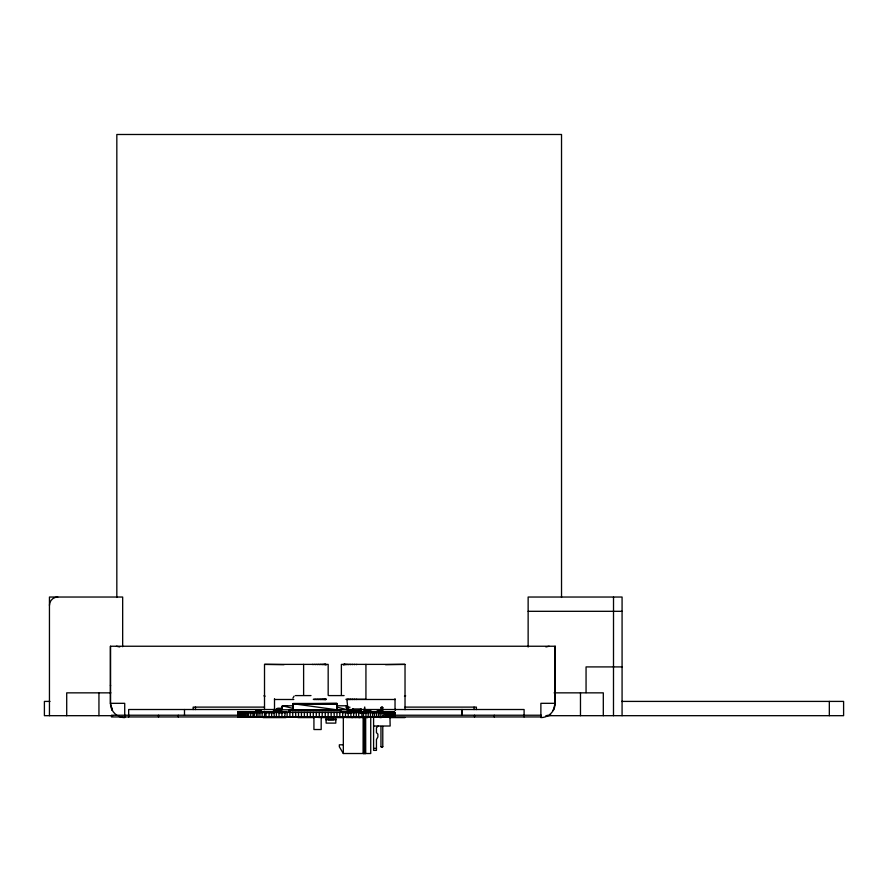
<?xml version="1.0" encoding="UTF-8"?>
<svg xmlns="http://www.w3.org/2000/svg" width="888" height="888" viewBox="0 0 888 888"><rect width="100%" height="100%" fill="white"/><g stroke="black" fill="none" stroke-linecap="round" stroke-linejoin="round"><path stroke-width="1.33" d="M112.365 710.456L110.456 703.318L110.456 646.242L555.144 646.242L555.144 703.318L553.235 710.456M461.86 715.229L461.86 709.512M540.881 716.117L540.881 717.593A14.275 14.275 0 0 0 555.144 703.318L555.144 646.242M277.278 716.971L274.448 716.938L284.338 716.971C287.335 708.813 280.342 715.617 280.997 709.778L293.062 709.801L293.04 703.562L292.785 709.834L292.874 703.673L336.996 709.834L336.996 703.562L292.763 703.784L337.118 703.585L337.285 709.834L336.996 703.562L292.918 703.585L292.751 709.834L293.04 703.562L337.063 703.562L337.285 710.123M344.688 712.409L351.903 712.376L351.637 710.134L351.704 712.409L354.823 712.409L353.579 712.442C361.061 709.346 366.788 718.159 356.632 716.982M261.194 711.122L261.283 712.376L261.194 711.122C258.086 707.98 254.634 714.252 255.677 711.122L256.399 711.133M371.517 712.309C372.771 709.867 364.335 710.078 365.945 712.276M370.995 712.42L382.595 712.442L382.761 711.255L377.145 711.122L377.178 712.276M388.289 712.442L394.772 712.376L394.694 716.938L389.177 717.005C390.931 717.604 390.931 711.776 389.177 712.376L390.276 712.409M360.761 709.523L360.916 710.345L360.584 708.979L360.916 710.345L360.717 708.979L360.916 710.345L360.717 708.979L352.691 708.979L352.425 710.766L352.614 712.12L360.794 712.12L360.994 710.345L352.425 710.345L352.691 708.979L352.791 712.12L352.425 710.766L360.994 710.766L360.794 712.12L360.717 710.345M352.614 709.801L352.825 708.979L352.736 710.345L352.825 708.979L352.703 710.067M360.994 710.766L360.617 712.12M291.419 716.971L310.123 716.938L237.773 716.938L240.892 716.971L237.773 716.938L237.84 712.409L394.772 712.442L375.147 712.409L381.995 712.409L379.442 712.409M298.512 712.442L298.512 716.938L321.312 716.971M337.251 703.84L337.063 709.834L337.063 703.562L292.785 703.751L292.785 709.834L292.862 703.84M553.635 709.168L553.435 710.078M325.863 716.971L321.867 716.971L326.018 716.971L326.14 723.11L335.797 723.11L335.842 716.971M284.182 705.782L287.013 706.071M555.144 685.148L554.689 686.491M246.775 716.938L274.459 716.971L270.03 716.971M358.985 712.409L363.27 712.376L356.177 712.442L356.399 716.938M352.825 708.979L352.736 710.345M360.695 709.257L360.706 710.067M242.002 712.409L243.689 712.409L243.812 716.971M313.298 712.442L313.298 716.938L318.981 717.005L310.312 716.938L310.312 712.442M278.277 716.971L279.032 716.938L278.999 712.442L282.428 712.442L277.533 712.409L278.244 712.409M237.784 712.409L237.784 716.971L244.067 716.971L240.204 717.005L237.784 716.938L237.862 712.442L246.742 712.409M352.636 711.299L352.791 712.12L352.425 710.766M394.494 712.442C392.307 710.988 394.627 717.36 392.119 717.005C389.81 716.794 397.757 717.093 393.218 716.938C390.742 717.637 394.45 711.554 391.808 712.442C393.462 712.331 395.293 712.465 393.828 712.409C397.602 716.105 391.575 720.845 393.75 712.442M359.951 717.005L360.584 717.005L358.552 717.005M354.667 716.971L343.823 717.005L345.454 716.938L345.454 712.442L352.259 712.409M277.278 712.409L258.919 712.409M337.174 703.84L337.174 709.834M260.994 712.387L290.099 712.187M370.696 711.177L365.911 711.122M381.929 711.177L377.145 711.122M381.574 717.005L379.442 716.971L381.674 716.938L380.219 716.938L380.219 712.442C386.502 710.367 383.827 720.257 378.443 716.938L356.077 716.938M350.505 712.409C349.861 708.824 352.236 715.673 351.581 710.234C346.276 710.433 354.134 708.746 351.481 712.442M555.122 646.475L554.589 646.986M350.993 712.409L349.861 712.376L351.57 712.309L351.648 710.145L349.406 710.189L351.681 710.189M374.47 712.409L374.492 717.005L358.441 716.971L370.451 716.938L370.44 712.409M282.118 712.409L279.487 712.354M281.352 708.779L282.417 705.782L293.251 705.782M292.918 698.123L294.106 696.125M358.563 712.409L358.841 710.345M274.325 716.938L273.837 711.177L279.42 711.122L279.32 712.442M352.259 716.971L345.965 716.971L350.227 717.005M274.192 716.971L277.123 716.971L276.39 716.938L276.39 712.442L277.067 712.409L276.39 712.442M381.862 717.005L385.292 716.971M292.874 703.807L293.04 709.834M394.494 716.938C392.885 717.937 393.573 711.799 394.772 712.442L384.992 712.442L384.992 716.938L385.703 717.005L384.804 716.971M278.621 712.409L282.917 712.409L278.876 712.442M282.517 716.971L274.603 716.938L282.073 716.938M295.094 716.971L296.115 716.971L292.196 716.971L295.094 716.971L294.483 716.938M345.454 712.442L348.473 712.442M355.444 716.938L350.915 716.938L350.915 712.442L354.112 712.409L350.793 712.376M350.749 717.005L355.278 716.938L351.626 716.971L353.801 717.005M351.903 712.376L353.624 712.442L353.424 710.345M356.676 712.442L358.186 712.376L356.454 712.376M238.084 712.409L245.854 712.409L243.834 712.409M319.702 716.938L313.653 717.005M382.595 716.938L379.442 716.971L382.595 716.938L379.442 716.971L380.219 716.938M358.608 712.442L360.584 712.376L359.973 712.442L359.984 710.345M359.973 712.442L370.673 712.276M371.173 712.398L378.943 712.409M273.848 716.938L274.781 716.938M380.63 712.409L384.293 712.409L382.439 712.442M284.36 712.442L286.48 712.376L284.382 712.409M240.204 717.005L237.784 716.938L394.772 716.971L389.555 716.971M349.095 712.442L346.142 712.409L347.696 712.442L347.752 706.981L349.472 710.611L349.472 713.075M265.601 716.971L252.481 716.971C255.311 710.733 246.143 710.311 249.062 716.938L250.66 716.938L250.816 712.409L244.799 712.409M260.473 711.133L261.327 711.255M274.636 712.354L273.848 712.442M279.52 711.255L274.636 711.177M374.492 717.005L363.536 716.938M361.338 712.442L360.228 712.409L376.046 712.409M276.412 711.665L277.544 709.756L282.284 709.723M361.294 712.376L367.854 712.409M281.918 716.971L281.918 712.409L280.02 712.409M258.053 716.971L257.986 712.409M257.043 710.222L259.895 710.234L257.043 710.3L259.895 712.231L257.043 712.254L260.029 712.409M381.674 712.442L385.703 712.376L380.219 712.442L380.885 712.409M298.512 716.971L304.861 716.971M380.963 711.577L380.963 707.525L382.073 706.804L382.784 707.525L382.784 712.931M382.784 726.428L382.784 746.686L382.073 747.396L380.963 746.686L380.963 726.428M351.604 712.231L351.648 710.145L351.226 712.409M385.625 716.938L385.015 716.971L386.202 717.005M375.89 712.409L371.006 712.398L377.467 712.376M383.993 716.938L379.442 716.971L384.038 717.005M266.111 712.409L271.406 712.409L266.456 712.442M348.473 716.938L345.332 716.971L350.516 717.005M359.351 717.005L358.719 716.938L358.685 712.376M240.792 712.409L237.784 712.442L240.892 712.409L237.784 712.442L240.204 712.376M343.823 717.005L334.943 716.971L336.963 716.938L336.963 712.442M272.594 712.409L271.118 712.409L272.805 712.409M262.16 712.409L262.115 716.938L252.347 716.938L259.995 716.938L259.895 710.123L260.761 710.123L260.761 712.409M271.029 712.376L271.906 712.442M353.024 717.005L351.481 716.938L355.267 716.971M342.135 712.409L353.258 712.409M318.925 717.005L314.829 717.005L317.627 716.971M383.483 712.376C379.254 712.476 385.647 712.343 383.339 712.442M238.262 716.971L238.861 712.409L237.784 712.442L244.067 712.409L237.784 712.442L238.495 712.409M254.123 716.938L254.534 712.409L252.347 712.442L259.585 712.376M265.601 712.409L259.995 712.442M271.628 716.938L271.628 712.442M310.045 716.938L307.159 717.005L314.519 716.971M279.243 717.005L281.707 717.005M346.742 712.442L347.585 712.409M376.69 712.376L375.313 712.376M360.228 717.005L374.614 716.938M269.009 712.409L274.259 712.398M298.845 716.971L310.534 716.971M319.835 716.938L317.993 716.971L319.935 716.938L319.969 717.548L310.645 716.938L311.688 716.938M383.505 712.442L387.224 712.376L387.268 716.938M307.792 716.938L299.822 716.971L309.912 716.938L307.159 717.005M320.968 716.938L326.817 716.971M347.097 712.442L346.919 712.409M284.615 716.971L279.831 716.938L289.721 716.971M301.432 712.442L301.432 716.938L307.415 716.971M363.481 717.005L363.536 712.442M303.752 717.005L306.815 717.005L306.238 716.938M313.486 716.938L312.842 716.971L314.408 716.971L312.221 716.971M266.678 712.409C269.275 711.721 263.736 713.608 266.678 716.971M272.494 716.971L266.456 716.938M308.469 716.938L315.828 716.971L310.844 716.938M251.892 712.409L244.877 712.442L244.877 716.938L244.189 716.971M334.066 712.442L334.254 717.005L323.82 716.971L326.64 716.971M361.394 712.376L362.704 712.376L360.228 712.409L362.315 712.442M309.401 716.938C305.627 717.016 309.435 716.949 309.124 716.938M386.469 712.409C392.596 712.387 381.252 712.409 385.98 712.376M359.518 717.005L359.629 717.604M362.97 712.442L365.046 712.409M264.224 716.971L265.39 716.971M351.626 716.971L354.945 716.971M346.72 717.005L348.906 716.949M294.805 716.971L295.449 716.971L292.196 716.971M346.142 717.005L345.332 716.971L347.252 716.938M361.749 717.005L363.481 717.393M368.82 716.971L368.176 716.971L368.254 712.442L360.506 712.431M374.159 712.409L360.228 712.409L362.526 712.376L361.749 712.376M282.606 716.971L282.251 716.971M295.793 716.971L295.615 712.442M303.574 716.938L299.822 716.971L305.461 716.971M268.731 716.971L269.675 716.971L266.111 716.971M391.808 716.938L391.808 712.442L394.772 712.442L393.895 712.376M269.231 712.442L268.953 716.938L272.405 716.971M372.738 712.409L372.572 716.938L365.567 716.971L367.876 717.548L346.187 717.548L345.965 716.971L347.186 716.971M392.896 712.409L392.296 712.409M250.527 716.971L251.171 716.971L249.062 716.938M270.285 712.409L268.953 712.442L269.73 712.409M254.945 712.409L254.123 712.442L257.309 712.409M293.096 708.446L282.417 705.782L280.997 709.845L281.918 712.376M273.46 712.376L272.583 712.442M545.898 646.93L549.15 646.242M279.887 716.971L283.982 716.971M324.475 716.971L323.82 716.971L325.263 716.938L325.23 712.442M304.373 712.442L304.373 716.938L304.973 716.971M382.251 717.005L381.762 712.409M295.604 716.938L298.246 716.971L295.626 716.938M253.524 712.409L252.347 712.442L254.39 712.409M272.405 712.409L271.573 712.409M238.262 712.409L238.084 716.971M257.731 716.971L253.979 716.971C258.275 718.57 256.832 709.068 252.481 712.409M264.546 712.409L263.081 712.409M392.119 712.376L394.772 712.442L386.147 712.409L390.931 712.442L390.931 716.938L389.455 716.938M249.228 712.409L246.775 712.442M241.825 716.938L241.114 716.971M347.663 716.971L355.622 716.938L355.611 717.548M378.155 726.018L376.445 727.816L376.445 732.667L377.877 734.099L377.877 736.951L376.445 739.515L376.445 750.371L373.593 750.371L373.593 716.971M326.107 716.938L325.374 716.938M356.177 712.442L356.876 712.376M378.443 716.938L378.71 712.409M243.201 712.409L240.748 712.442L240.892 716.971L237.784 716.938L238.495 716.971M394.505 717.005L389.954 716.971L390.154 726.018L373.593 726.018M362.16 716.938L360.173 716.971L368.165 716.971M385.004 712.376L387.268 712.442M350.483 716.938L345.654 717.005M363.059 717.005L363.625 716.938L360.173 716.971M351.992 712.409L351.415 712.409M381.907 712.442L382.562 712.376M242.946 712.409L242.602 716.938L243.689 716.938L242.002 716.971M295.415 695.593L311 695.593M328.516 695.593L344.1 695.593M316.827 716.971L316.128 716.971L318.903 716.938M384.992 712.442L385.703 712.376M372.938 712.409L373.981 712.409M272.039 716.971L271.573 716.971M254.501 712.409L254.556 712.409M241.225 716.971L241.825 712.442M355.977 712.409L353.579 712.442L354.423 712.376L354.567 710.345M271.029 717.005L271.994 716.971M243.911 716.971L245.854 716.971M394.716 717.005L394.05 716.971L394.772 717.005L394.505 712.376M264.802 712.409L264.324 716.938L265.157 716.971M253.269 712.409L252.836 712.409M353.579 712.442L355.877 712.409M328.105 717.005L328.194 712.442M362.26 712.376L361.205 712.442L362.437 712.376M248.44 716.971L249.228 716.971M331.124 716.938L348.962 717.005M389.954 716.971L390.742 716.971M331.146 712.442L331.146 716.938L330.569 716.971L335.42 716.971L305.106 716.971M392.119 717.005L394.772 716.938L393.551 716.971M282.284 708.291L276.767 708.546L275.202 710.844L273.338 710.977L272.993 712.409L274.237 712.442L272.916 712.409L274.325 712.442M271.362 712.442L272.039 712.409M274.647 716.971L275.324 716.938M331.235 716.938L330.569 716.971L334.787 716.971L327.683 716.971L334.254 717.005L332.267 716.938M249.917 712.409L255.8 712.376M350.238 716.971L350.915 716.938M252.347 712.442L253.102 712.409M363.803 712.442L360.173 712.376L365.778 712.442L360.228 712.409L363.325 712.376M394.05 712.409L394.772 712.376M369.63 712.409L368.254 712.442L369.808 712.376M373.36 712.409L372.572 712.442L373.715 712.409M243.689 712.442L244.5 712.409M251.504 712.409L250.605 712.376M265.157 712.409L264.324 712.442L265.39 712.409M323.954 716.971L324.808 716.938L250.605 717.005M256.921 712.409L255.988 712.442L259.895 712.309M303.685 716.938L299.822 716.971L300.732 716.938M331.513 716.938L330.569 716.971L335.065 716.971L331.868 716.938M363.625 712.442L364.813 712.409M258.908 716.971L259.995 716.938M325.263 716.938L322.133 716.971L322.255 712.442M368.254 712.442L369.364 712.409M385.536 664.679L404.839 664.379M343.823 712.409L342.668 712.442L342.668 716.938L343.778 716.971M299.822 716.971L301.054 716.938M239.15 712.409L237.784 712.442L242.369 712.409M281.674 712.442L284.327 712.376M256.188 712.409L257.043 712.387L257.043 710.134L256.188 710.123L256.188 712.409L257.043 712.398L256.188 710.189L257.043 710.134L256.188 710.211L257.043 712.387L256.188 712.398L257.043 712.387M270.396 712.409L268.953 712.442L271.251 712.409M257.953 712.442L259.474 712.409M367.532 712.409L363.636 712.409M323.954 717.005L325.508 716.971M335.475 716.971L336.963 716.938M351.493 716.971L353.446 716.971M370.451 712.442L372.294 712.409M345.166 712.409L342.668 712.442L344.056 712.409M346.631 716.971L349.239 716.938M240.892 712.409L237.784 712.442L256.743 712.187M314.663 717.005L317.782 716.971L314.063 717.005M314.408 717.005L317.782 716.971M367.121 716.971L358.441 716.971L363.803 716.938M327.683 716.971L332.034 716.938M279.92 712.398L282.528 712.376L279.243 712.409M353.424 711.976L354.567 711.976L353.424 711.832M359.984 711.976L358.841 711.976L359.984 711.832M389.122 716.971L394.772 716.938L393.661 717.005M358.441 716.971L366.988 717.005M336.807 709.823L347.53 709.778L347.841 710.922L346.42 705.782L336.941 705.782M363.925 717.005L374.736 716.982M528.138 611.31L622.077 611.31M622.044 666.91L586.058 666.91L586.058 692.651M110.9 692.851L66.711 692.851L66.711 715.684M554.09 692.851L603.307 692.851L603.307 715.684M313.342 699.289L326.096 699.289A2.853 2.831 -90 0 1 324.93 699.489M345.865 699.289L365.934 699.289L365.934 664.379M274.503 699.489L293.828 699.489M313.497 699.489L326.096 699.489M346.842 699.489L395.038 699.489M49.983 701.409L44.4 701.409L44.4 715.684L112.998 715.684M621.644 701.409L843.6 701.409L843.6 715.684L545.887 715.684M110.456 646.242L110.456 703.318L124.72 703.318L124.72 715.184M555.144 703.318L540.881 703.318L540.881 715.184M264.513 707.114L193.162 707.114L193.162 709.568M405.028 707.114L476.39 707.114L476.39 709.568M345.854 707.237L350.005 707.237M380.963 707.525L382.784 707.525M281.196 709.512L128.66 709.512L128.66 716.938M346.553 709.523L353.435 709.512M359.929 709.512L524.098 709.512L524.098 716.938M289.333 712.409L289.333 709.834L292.185 710.123M337.851 709.834L340.703 709.834L340.548 712.409M259.895 710.123L260.761 710.123M289.333 710.123L340.703 710.123M353.424 710.544L354.567 710.544M358.841 710.544L359.984 710.544M353.424 711.055L354.567 711.055M358.841 711.055L359.984 711.055M353.424 711.699L354.567 711.699M358.841 711.699L359.984 711.699M257.398 712.187L274.559 712.42M291.775 712.187L348.651 712.187M348.884 712.187L354.567 712.309M358.841 712.198L364.79 712.442M365.501 712.187L367.221 712.187M367.676 712.187L369.475 712.187M369.852 712.187L371.584 712.187M372.017 712.187L381.551 712.187M238.373 715.229L111.455 715.229L111.455 716.938L541.314 716.938L541.314 715.229L394.239 715.229M250.316 717.182L285.148 717.182M313.608 717.182L316.838 717.182M317.405 717.182L325.818 717.182M328.116 717.215L333.821 717.138M334.565 717.182L394.361 717.182M328.116 717.393L333.821 717.393M263.07 717.593L285.991 717.593M297.88 717.593L314.352 717.593M321.212 717.593L344.544 717.593M389.621 717.593L404.972 717.593M328.116 719.291L333.821 719.291M328.116 719.469L333.821 719.38M325.896 719.735L336.041 719.735M343.334 744.799L339.338 744.799L339.338 746.797L343.334 753.512L370.729 753.512L370.729 716.971M380.963 746.686L382.784 746.686M373.593 748.373L376.445 748.373M264.713 664.379L284.016 664.679M334.943 716.971L348.662 717.005M359.485 712.431L366.833 712.398M342.502 716.971L351.337 717.005M239.15 716.971L237.784 716.938L246.742 716.971M242.369 716.971L237.784 716.938L244.955 716.971M353.801 716.971L359.374 716.971M237.784 716.938L243.201 716.971M360.173 712.409L364.169 712.442M244.966 712.409L249.062 712.442M283.538 716.971L280.242 717.005M359.651 712.409L362.16 712.442M321.545 716.938L324.098 716.971M314.885 716.971L317.36 717.005M271.251 716.971L269.009 716.971M364.491 712.409L365.967 712.442L365.967 716.938L369.63 716.971M363.936 712.409L365.967 712.442L364.247 712.409M303.341 716.971L301.421 716.938L303.419 717.005M366.067 716.971L367.765 716.971M325.019 716.938L326.507 716.971M275.358 716.938L277.067 716.971L276.39 716.938M270.396 716.971L269.12 716.971M343.922 716.971L342.668 716.938L345.166 717.005M273.06 712.409L274.214 712.442M320.446 716.971L319.28 716.938L319.28 712.442M358.186 717.005L356.454 717.005M332.234 716.938L334.254 717.005M313.719 716.938L314.663 716.971M362.704 717.005L361.205 716.938L362.26 717.005M357.675 717.005L356.177 716.938L357.231 717.005M269.675 716.971L268.953 716.938L270.285 717.005M362.526 717.005L361.205 716.938L362.437 717.005M302.064 716.971L301.898 716.971M385.98 717.005L385.27 717.005M346.142 712.409L345.965 712.409M381.907 716.938L382.728 717.005M116.45 646.242L119.702 646.93M353.79 712.409L353.579 716.938M390.232 712.442L390.931 712.442M336.852 707.114L347.53 709.778L346.42 705.782M393.218 712.442L394.772 712.442L388.256 712.409L388.655 716.938M376.556 712.409L376.568 716.938M112.166 710.078L111.999 708.802A12.576 7.659 0 0 1 112.021 708.169M110.456 685.148L110.578 685.78M346.908 699.755L347.719 707.237M289.333 709.834L289.532 712.409L289.488 709.834M360.584 708.979L360.683 709.801M829.325 701.409L829.325 715.684M622.077 715.684L622.077 597.036L528.138 597.036L528.138 647.019M613.519 597.036L613.486 715.684M580.475 692.851L580.475 715.684M561.527 597.458L561.527 134.488L116.828 134.488L116.828 597.458M547.252 715.195L547.252 715.684A14.275 14.275 0 0 0 550.949 715.195M494.272 715.229L494.272 716.938M474.525 715.229L474.525 716.938M474.07 707.114L474.07 709.568M462.16 709.512L462.16 715.229M405.028 709.69L405.028 664.379L341.381 664.379L341.381 695.26M395.038 698.712L395.038 709.401A2.853 2.853 0 0 0 395.093 709.956M389.155 712.442L389.155 716.938M386.236 712.442L386.236 716.938M365.556 717.548L365.601 753.512M365.445 717.548L365.445 753.512M365.168 712.442L364.735 706.981L363.458 713.075M365.257 717.548L365.257 753.512M365.024 717.548L365.024 753.512M364.746 717.548L364.746 753.512M364.457 717.548L364.457 753.512M364.158 717.548L364.158 753.512M363.88 717.548L363.88 753.512M363.647 717.548L363.647 753.512M363.47 717.548L363.47 753.512M363.347 717.548L363.314 753.512M359.918 716.971L359.918 717.604M358.463 716.971L358.463 717.548M352.203 716.971L352.203 717.604M351.926 716.971L351.926 717.604M350.649 710.977L350.582 712.409M348.207 712.442L348.207 716.938M343.334 716.971L343.334 753.512M339.827 712.442L339.827 716.938M337.851 710.123L302.464 710.123M337.562 710.123L292.474 710.123M333.821 716.971L333.821 719.702L328.116 719.702L328.116 716.971M328.171 695.26L328.171 664.379L264.513 664.379L264.513 709.69M321.179 716.971L321.179 729.525L313.93 729.525L313.93 716.971M316.283 712.442L316.283 716.938M307.337 712.442L307.337 716.938M303.618 664.379L303.618 695.26M292.74 712.442L292.74 716.938M289.91 716.938L289.888 709.834L289.777 712.409M287.113 712.442L287.113 716.938M279.909 708.291L279.909 709.723M278.71 708.291L278.71 709.723M277.778 708.291L277.766 709.723M274.503 698.712L274.503 709.401A2.853 2.853 0 0 1 274.448 709.956A2.853 2.853 0 0 0 274.448 709.401M247.563 712.442L247.563 716.938M246.176 712.442L246.176 716.938M239.993 712.442L239.993 716.938M239.338 712.442L239.338 716.938M195.471 707.114L195.471 709.568M184.493 709.512L184.493 715.229M178.31 715.229L178.31 716.938M158.497 715.229L158.497 716.938M124.72 716.117L124.72 717.593A14.275 14.275 0 0 1 118.415 716.117M122.666 646.708L122.666 597.036L49.45 597.036L49.45 715.684M98.945 692.851L98.945 715.684M49.45 605.35A8.303 8.303 0 0 1 57.764 597.036M274.015 709.401A2.853 2.853 -90 0 1 273.959 709.956M263.869 695.859A2.853 2.753 -90 0 1 265.09 696.159M326.34 699.2A2.853 2.853 0 0 1 325.075 699.489M325.075 664.379A2.853 2.853 0 0 1 326.34 664.679M312.676 664.379A2.853 0.744 -90 0 1 313.009 664.679M315.173 699.267A2.853 1.099 -90 0 1 314.752 699.489M314.752 664.379A2.853 1.099 -90 0 1 315.24 664.679M317.26 699.267A2.853 1.432 -90 0 1 316.716 699.489M316.716 664.379A2.853 1.432 90 0 1 317.349 664.679M319.192 699.267A2.853 1.743 -90 0 1 318.526 699.489M318.526 664.379A2.853 1.743 -90 0 1 319.303 664.679M320.945 699.267A2.853 2.02 -90 0 1 320.168 699.489M320.168 664.379A2.853 2.02 -90 0 1 321.068 664.679M322.488 699.267A2.853 2.264 -90 0 1 321.611 699.489M321.611 664.379A2.853 2.264 -90 0 1 322.622 664.679M323.776 699.267A2.853 2.475 -90 0 1 322.832 699.489M322.832 664.379A2.853 2.475 90 0 1 323.931 664.679M324.808 699.267A2.853 2.642 -90 0 1 323.798 699.489M323.798 664.379A2.853 2.642 -90 0 1 324.964 664.679M325.563 699.267A2.853 2.764 90 0 1 324.497 699.489M324.497 664.379A2.853 2.764 -90 0 1 325.718 664.679M324.93 664.379A2.853 2.831 -90 0 1 326.185 664.679M395.593 709.956A2.853 2.853 -90 0 1 395.537 709.401M395.315 709.956A2.853 2.853 0 0 1 395.26 709.401M404.462 696.159A2.853 2.753 -90 0 1 405.672 695.859M343.212 664.679A2.853 2.853 0 0 1 344.477 664.379M356.865 699.489A2.853 0.744 -90 0 1 356.588 699.267M356.543 664.679A2.853 0.744 90 0 1 356.865 664.379M354.8 699.489A2.853 1.099 -90 0 1 354.379 699.267M354.312 664.679A2.853 1.099 -90 0 1 354.8 664.379M352.836 699.489A2.853 1.432 90 0 1 352.292 699.267M352.203 664.679A2.853 1.432 -90 0 1 352.836 664.379M351.015 699.489A2.853 1.743 -90 0 1 350.349 699.267M350.249 664.679A2.853 1.743 90 0 1 351.015 664.379M349.373 699.489A2.853 2.02 -90 0 1 348.596 699.267M348.485 664.679A2.853 2.02 90 0 1 349.373 664.379M347.93 699.489A2.853 2.264 -90 0 1 347.064 699.267M346.931 664.679A2.853 2.264 -90 0 1 347.93 664.379M345.621 664.679A2.853 2.475 -90 0 1 346.72 664.379M344.577 664.679A2.853 2.642 -90 0 1 345.754 664.379M343.823 664.679A2.853 2.764 90 0 1 345.044 664.379M343.367 664.679A2.853 2.831 -90 0 1 344.622 664.379M116.794 715.184A14.275 14.275 0 0 1 110.456 703.318M278.621 716.938L278.577 716.971M267.344 716.938L266.6 716.938L267.344 716.938M257.043 710.145L256.188 710.189L257.043 710.145M251.693 712.409L250.66 712.442L251.759 712.409M354.567 710.844L353.424 710.866L354.567 710.777M359.984 710.844L358.841 710.866L359.984 710.777M356.876 717.005L356.177 716.938L356.876 717.005M292.862 709.834L292.774 703.807L292.918 709.834"/></g></svg>
